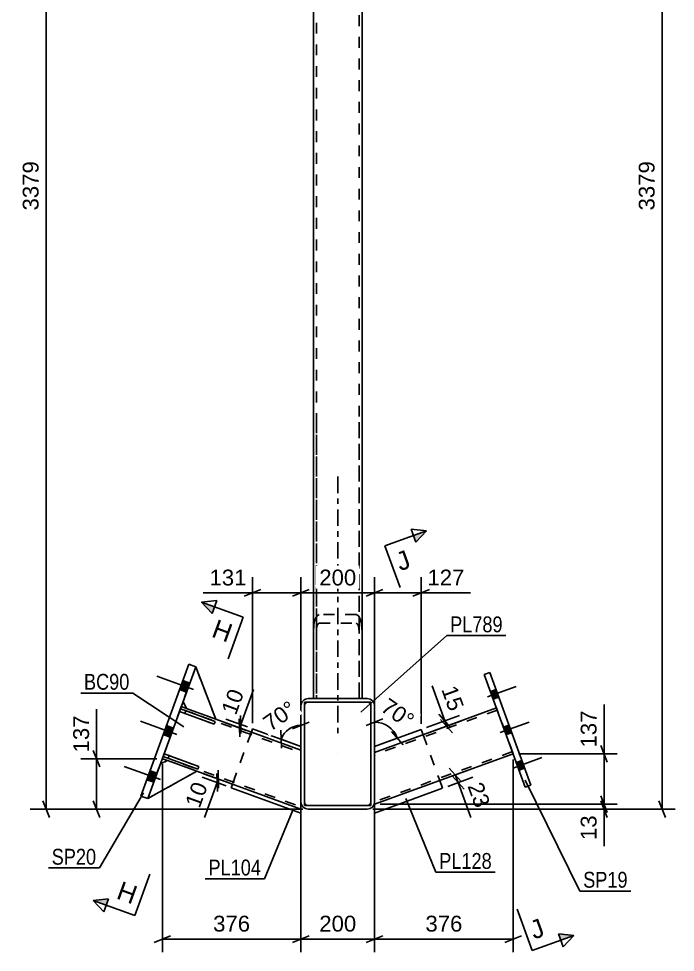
# Model space of a CAD drawing. Header units: millimetres. Extents: x -315 to 526, y -215 to 379.
# Drawn here: x 117.4 to 236.1, y 41.5 to 210.3 of the extents above; entities that cross this region are included whole.
import ezdxf

# ---------------------------------------------------------------- set-up
doc = ezdxf.new("R2010")
doc.units = ezdxf.units.MM
doc.linetypes.add('DXK_LINE_DOT2', pattern=[3.9198, 1.9599, -1.9599])
doc.linetypes.add('DXK_LINE_DOT3', pattern=[5.9187, 2.979, -0.9799, 0.9799, -0.9799])
doc.styles.add('Arial', font='arial.ttf', dxfattribs={"height": 0.2})
doc.styles.add('Arial Narrow', font='ARIALN.TTF', dxfattribs={"height": 0.2})

# ---------------------------------------------------------------- blocks, each defined once
blk = doc.blocks.new('Part-284857918-34030 - 33962')
at = {"color": 2, "linetype": 'Continuous'}
for p, q in [((169.07, 86.74), (169.07, 68.08)), ((181.07, 86.74), (169.07, 86.74)), ((181.07, 86.74), (181.07, 68.08)), ((181.07, 68.08), (169.07, 68.08))]:
    blk.add_line(p, q, dxfattribs=at)
blk = doc.blocks.new('Part-284857918-34035 - 33962')
at = {"color": 2, "linetype": 'Continuous'}
for p, q in [((143.49, 76.92), (143.67, 77.42)), ((149.75, 74.64), (143.49, 76.92)), ((143.67, 77.42), (149.93, 75.14)), ((149.93, 75.14), (149.75, 74.64))]:
    blk.add_line(p, q, dxfattribs=at)
at = {"color": 7, "linetype": 'DXK_LINE_DOT2'}
blk.add_line((144.42, 76.58), (144.61, 77.08), dxfattribs=at)
blk = doc.blocks.new('Part-284857918-33971 - 33962')
at = {"color": 7, "linetype": 'DXK_LINE_DOT2'}
for p, q in [((146.77, 85.94), (143.35, 76.54)), ((146.63, 85.56), (168.41, 77.64)), ((147.71, 85.6), (153.03, 83.66)), ((168.41, 77.21), (168.41, 78.06)), ((168.41, 78.06), (168.41, 78)), ((168.41, 78), (168.41, 77.82)), ((143.49, 76.92), (168.41, 67.85)), ((144.29, 76.2), (149.61, 74.26))]:
    blk.add_line(p, q, dxfattribs=at)
at = {"color": 2, "linetype": 'Continuous'}
for p, q in [((146.77, 85.94), (147.71, 85.6)), ((153.03, 83.66), (168.41, 78.06)), ((143.35, 76.54), (144.29, 76.2)), ((168.41, 77.21), (168.41, 67.42)), ((149.61, 74.26), (168.41, 67.42))]:
    blk.add_line(p, q, dxfattribs=at)
blk = doc.blocks.new('Part-284857918-33964 - 33962')
at = {"color": 2, "linetype": 'Continuous'}
for p, q in [((168.51, 86.59), (168.41, 86.08)), ((168.41, 86.08), (168.41, 68.74)), ((169.74, 87.41), (169.23, 87.31)), ((169.74, 87.41), (180.41, 87.41)), ((169.74, 87.41), (169.74, 87.41)), ((180.41, 87.41), (180.41, 87.41)), ((180.92, 87.31), (180.41, 87.41)), ((181.74, 86.08), (181.64, 86.59)), ((181.74, 86.08), (181.74, 68.74)), ((168.41, 68.74), (168.51, 68.23)), ((169.23, 67.51), (169.74, 67.41)), ((180.41, 67.41), (180.92, 67.51)), ((181.64, 68.23), (181.74, 68.74)), ((169.74, 67.41), (180.41, 67.41)), ((169.74, 67.41), (169.74, 67.41)), ((180.41, 67.41), (180.41, 67.41))]:
    blk.add_line(p, q, dxfattribs=at)
at = {"color": 7, "linetype": 'DXK_LINE_DOT2'}
for p, q in [((169.07, 86.08), (169.12, 86.33)), ((169.07, 86.08), (169.07, 86.08)), ((169.07, 68.74), (169.07, 86.08)), ((169.48, 86.69), (169.74, 86.74)), ((169.74, 86.74), (169.74, 86.74)), ((169.74, 86.74), (180.41, 86.74)), ((180.41, 86.74), (180.41, 86.74)), ((180.41, 86.74), (180.66, 86.69)), ((181.02, 86.33), (181.07, 86.08)), ((181.07, 86.08), (181.07, 86.08)), ((181.07, 68.74), (181.07, 86.08)), ((169.07, 68.74), (169.07, 68.74)), ((169.12, 68.49), (169.07, 68.74)), ((169.74, 68.08), (169.48, 68.13)), ((169.74, 68.08), (169.74, 68.08)), ((169.74, 68.08), (180.41, 68.08)), ((180.66, 68.13), (180.41, 68.08)), ((180.41, 68.08), (180.41, 68.08)), ((181.07, 68.74), (181.02, 68.49)), ((181.07, 68.74), (181.07, 68.74))]:
    blk.add_line(p, q, dxfattribs=at)
at = {"color": 7, "linetype": 'DXK_LINE_DOT3'}
blk.add_line((175.07, 77.41), (175.07, 77.41), dxfattribs=at)
at = {"color": 2, "linetype": 'Continuous'}
for centre, start, end in [((169.74, 86.08), 112.5, 157.5), ((180.41, 86.08), 22.5, 67.5), ((169.74, 68.74), 202.5, 247.5), ((180.41, 68.74), 292.5, 337.5)]:
    blk.add_arc(centre, 1.33, start, end, dxfattribs=at)
at = {"color": 7, "linetype": 'DXK_LINE_DOT2'}
for centre, start, end in [((169.74, 86.08), 112.5, 157.5), ((180.41, 86.08), 22.5, 67.5), ((169.74, 68.74), 202.5, 247.5), ((180.41, 68.74), 292.5, 337.5)]:
    blk.add_arc(centre, 0.667, start, end, dxfattribs=at)
blk = doc.blocks.new('Part-284857918-33967 - 33962')
at = {"color": 2, "linetype": 'Continuous'}
for p, q in [((170.67, 87.41), (170.67, 280.08)), ((179.47, 280.08), (179.47, 87.41))]:
    blk.add_line(p, q, dxfattribs=at)
at = {"color": 7, "linetype": 'DXK_LINE_DOT2'}
for p, q in [((170.67, 280.08), (179.47, 280.08)), ((171.21, 280.08), (171.21, 87.41)), ((178.94, 87.41), (178.94, 280.08)), ((179.47, 87.41), (170.67, 87.41))]:
    blk.add_line(p, q, dxfattribs=at)
blk = doc.blocks.new('Part-284857918-34034 - 33962')
at = {"color": 2, "linetype": 'Continuous'}
for p, q in [((146.45, 85.06), (146.63, 85.56)), ((152.71, 82.78), (146.45, 85.06)), ((146.63, 85.56), (152.9, 83.28)), ((152.9, 83.28), (152.71, 82.78))]:
    blk.add_line(p, q, dxfattribs=at)
at = {"color": 7, "linetype": 'DXK_LINE_DOT2'}
blk.add_line((147.39, 84.72), (147.57, 85.22), dxfattribs=at)
blk = doc.blocks.new('Part-284857918-33981 - 33962')
at = {"color": 2, "linetype": 'Continuous'}
for p, q in [((203.79, 85.7), (181.74, 77.67)), ((181.74, 68.31), (206.8, 77.43)), ((181.74, 68.74), (181.74, 68.37)), ((181.74, 68.37), (181.74, 68.31))]:
    blk.add_line(p, q, dxfattribs=at)
at = {"color": 7, "linetype": 'DXK_LINE_DOT2'}
for p, q in [((203.93, 85.32), (181.74, 77.25)), ((206.8, 77.43), (203.79, 85.7)), ((206.66, 77.81), (181.74, 68.74)), ((181.74, 77.61), (181.74, 77.67)), ((181.74, 77.67), (181.74, 68.56)), ((181.74, 77.15), (181.74, 76.82))]:
    blk.add_line(p, q, dxfattribs=at)
blk = doc.blocks.new('Part-284857918-33985 - 33962')
at = {"color": 2, "linetype": 'Continuous'}
for p, q in [((202.59, 92.11), (201.59, 91.74)), ((201.59, 91.74), (209, 71.38)), ((210, 71.75), (202.59, 92.11)), ((209, 71.38), (210, 71.75))]:
    blk.add_line(p, q, dxfattribs=at)
blk = doc.blocks.new('Part-284857918-33986 - 33962')
at = {"color": 2, "linetype": 'Continuous'}
for p, q in [((148.14, 93.6), (139.47, 69.79)), ((140.73, 69.34), (149.39, 93.14)), ((148.14, 93.6), (149.39, 93.14)), ((139.47, 69.79), (140.73, 69.34))]:
    blk.add_line(p, q, dxfattribs=at)
blk = doc.blocks.new('Part-284857918-33994 - 33962')
at = {"color": 7, "linetype": 'DXK_LINE_DOT2'}
for p, q in [((170.67, 137.33), (170.67, 87.41)), ((171.21, 137.33), (171.21, 87.41)), ((178.94, 137.33), (178.94, 87.41)), ((179.47, 87.41), (179.47, 137.33)), ((171.74, 102.59), (171.33, 102.35)), ((178.41, 102.59), (171.74, 102.59)), ((178.81, 102.35), (178.41, 102.59)), ((170.75, 100.65), (170.67, 99.45)), ((171.21, 99.45), (171.25, 100.05)), ((171.54, 100.9), (171.74, 101.02)), ((171.74, 101.02), (178.41, 101.02)), ((178.41, 101.02), (178.61, 100.9)), ((178.9, 100.05), (178.94, 99.45)), ((179.47, 99.45), (179.39, 100.65)), ((170.67, 87.41), (179.47, 87.41))]:
    blk.add_line(p, q, dxfattribs=at)
at = {"color": 7, "linetype": 'DXK_LINE_DOT3'}
blk.add_line((175.07, 127.5), (175.07, 80.21), dxfattribs=at)
at = {"color": 7, "linetype": 'DXK_LINE_DOT2'}
for centre, radius, start, end in [((174.42, 100.36), 3.68, 147.1246, 175.4089), ((175.73, 100.36), 3.68, 4.5911, 32.8754), ((173.08, 99.9), 1.84, 147.1246, 175.4089), ((177.07, 99.9), 1.84, 4.5911, 32.8754)]:
    blk.add_arc(centre, radius, start, end, dxfattribs=at)
blk = doc.blocks.new('Part-284857918-33997 - 33962')
at = {"color": 2, "linetype": 'Continuous'}
for p, q in [((190.18, 81.84), (181.74, 78.77)), ((190.18, 81.84), (190.53, 80.87)), ((193.54, 72.6), (194.05, 71.19)), ((194.05, 71.19), (181.74, 66.71)), ((181.74, 68.31), (181.74, 66.71))]:
    blk.add_line(p, q, dxfattribs=at)
at = {"color": 7, "linetype": 'DXK_LINE_DOT2'}
for p, q in [((190.53, 80.87), (193.54, 72.6)), ((181.74, 78.77), (181.74, 68.31))]:
    blk.add_line(p, q, dxfattribs=at)
blk = doc.blocks.new('Part-284857918-33998 - 33962')
at = {"color": 7, "linetype": 'DXK_LINE_DOT2'}
for p, q in [((159.45, 81.32), (156.03, 71.93)), ((168.41, 67.42), (168.41, 78.77))]:
    blk.add_line(p, q, dxfattribs=at)
at = {"color": 2, "linetype": 'Continuous'}
for p, q in [((159.68, 81.95), (159.45, 81.32)), ((168.41, 78.77), (159.68, 81.95)), ((156.03, 71.93), (155.81, 71.3)), ((155.81, 71.3), (168.41, 66.71)), ((168.41, 66.71), (168.41, 67.42))]:
    blk.add_line(p, q, dxfattribs=at)
blk = doc.blocks.new('Part-284857918-34032 - 33962')
at = {"color": 7, "linetype": 'DXK_LINE_DOT2'}
for p, q in [((146.63, 85.56), (146.45, 85.06)), ((146.45, 85.06), (152.71, 82.78)), ((152.9, 83.28), (146.63, 85.56)), ((147.57, 85.22), (147.39, 84.72)), ((152.71, 82.78), (152.9, 83.28))]:
    blk.add_line(p, q, dxfattribs=at)
blk = doc.blocks.new('Part-284857918-34033 - 33962')
at = {"color": 7, "linetype": 'DXK_LINE_DOT2'}
for p, q in [((143.67, 77.42), (143.49, 76.92)), ((143.49, 76.92), (149.75, 74.64)), ((149.93, 75.14), (143.67, 77.42)), ((144.61, 77.08), (144.42, 76.58)), ((149.75, 74.64), (149.93, 75.14))]:
    blk.add_line(p, q, dxfattribs=at)
blk = doc.blocks.new('Part-284857918-34036 - 33962')
at = {"color": 7, "linetype": 'DXK_LINE_DOT2'}
for p, q in [((149.39, 93.14), (147.11, 86.88)), ((153.03, 83.66), (149.39, 93.14)), ((147.11, 86.88), (147.71, 85.6)), ((147.71, 85.6), (153.03, 83.66))]:
    blk.add_line(p, q, dxfattribs=at)
blk = doc.blocks.new('Part-284857918-34037 - 33962')
at = {"color": 7, "linetype": 'DXK_LINE_DOT2'}
blk.add_line((149.39, 93.14), (147.11, 86.88), dxfattribs=at)
at = {"color": 2, "linetype": 'Continuous'}
for p, q in [((153.03, 83.66), (149.39, 93.14)), ((147.11, 86.88), (147.71, 85.6)), ((147.71, 85.6), (153.03, 83.66))]:
    blk.add_line(p, q, dxfattribs=at)
blk = doc.blocks.new('Part-284857918-34038 - 33962')
at = {"color": 7, "linetype": 'DXK_LINE_DOT2'}
for p, q in [((143.01, 75.6), (144.29, 76.2)), ((144.29, 76.2), (149.61, 74.26)), ((140.73, 69.34), (143.01, 75.6)), ((149.61, 74.26), (140.73, 69.34))]:
    blk.add_line(p, q, dxfattribs=at)
blk = doc.blocks.new('Part-284857918-34039 - 33962')
at = {"color": 2, "linetype": 'Continuous'}
for p, q in [((143.01, 75.6), (144.29, 76.2)), ((144.29, 76.2), (149.61, 74.26)), ((149.61, 74.26), (140.73, 69.34))]:
    blk.add_line(p, q, dxfattribs=at)
at = {"color": 7, "linetype": 'DXK_LINE_DOT2'}
blk.add_line((140.73, 69.34), (143.01, 75.6), dxfattribs=at)
blk = doc.blocks.new('Bolt-284857918-34075 - 33962')
at = {"linetype": 'Continuous'}
for points in [[(202.71, 88.68), (203.21, 87.3), (204.21, 87.66), (203.71, 89.04)], [(202.71, 88.68), (203.21, 87.3), (204.21, 87.66), (203.71, 89.04)], [(202.71, 88.68), (203.21, 87.3), (204.21, 87.66), (203.71, 89.04)], [(205.04, 82.25), (205.54, 80.88), (206.55, 81.24), (206.05, 82.62)], [(205.04, 82.25), (205.54, 80.88), (206.55, 81.24), (206.05, 82.62)], [(207.38, 75.83), (207.88, 74.45), (208.88, 74.82), (208.38, 76.2)], [(207.38, 75.83), (207.88, 74.45), (208.88, 74.82), (208.38, 76.2)], [(207.38, 75.83), (207.88, 74.45), (208.88, 74.82), (208.38, 76.2)]]:
    blk.add_hatch(color=1, dxfattribs=at).paths.add_polyline_path(points)
at = {"color": 1, "linetype": 'Continuous'}
for p, q in [((202.14, 87.69), (207.34, 89.58)), ((202.14, 87.69), (207.34, 89.58)), ((202.14, 87.69), (207.34, 89.58)), ((202.71, 88.68), (203.71, 89.04)), ((202.71, 88.68), (203.71, 89.04)), ((202.71, 88.68), (203.71, 89.04)), ((203.21, 87.3), (204.21, 87.66)), ((203.21, 87.3), (204.21, 87.66)), ((203.21, 87.3), (204.21, 87.66)), ((204.48, 81.27), (209.68, 83.16)), ((204.48, 81.27), (209.68, 83.16)), ((205.04, 82.25), (206.05, 82.62)), ((205.04, 82.25), (206.05, 82.62)), ((205.54, 80.88), (206.55, 81.24)), ((205.54, 80.88), (206.55, 81.24)), ((206.82, 74.85), (212.02, 76.74)), ((206.82, 74.85), (212.02, 76.74)), ((206.82, 74.85), (212.02, 76.74)), ((207.38, 75.83), (208.38, 76.2)), ((207.38, 75.83), (208.38, 76.2)), ((207.38, 75.83), (208.38, 76.2)), ((207.88, 74.45), (208.88, 74.82)), ((207.88, 74.45), (208.88, 74.82)), ((207.88, 74.45), (208.88, 74.82))]:
    blk.add_line(p, q, dxfattribs=at)
blk = doc.blocks.new('Bolt-284857918-34076 - 33962')
at = {"linetype": 'Continuous'}
for points in [[(147.73, 88.57), (148.32, 90.2), (147.07, 90.66), (146.47, 89.03)], [(147.73, 88.57), (148.32, 90.2), (147.07, 90.66), (146.47, 89.03)], [(147.73, 88.57), (148.32, 90.2), (147.07, 90.66), (146.47, 89.03)], [(144.76, 80.43), (145.35, 82.06), (144.1, 82.51), (143.51, 80.88)], [(144.76, 80.43), (145.35, 82.06), (144.1, 82.51), (143.51, 80.88)], [(141.8, 72.28), (142.39, 73.91), (141.14, 74.37), (140.54, 72.74)], [(141.8, 72.28), (142.39, 73.91), (141.14, 74.37), (140.54, 72.74)], [(141.8, 72.28), (142.39, 73.91), (141.14, 74.37), (140.54, 72.74)]]:
    blk.add_hatch(color=1, dxfattribs=at).paths.add_polyline_path(points)
at = {"color": 1, "linetype": 'Continuous'}
for p, q in [((148.96, 89.04), (142.38, 91.44)), ((148.96, 89.04), (142.38, 91.44)), ((148.96, 89.04), (142.38, 91.44)), ((148.32, 90.2), (147.07, 90.66)), ((148.32, 90.2), (147.07, 90.66)), ((148.32, 90.2), (147.07, 90.66)), ((147.73, 88.57), (146.47, 89.03)), ((147.73, 88.57), (146.47, 89.03)), ((147.73, 88.57), (146.47, 89.03)), ((146, 80.9), (139.42, 83.29)), ((146, 80.9), (139.42, 83.29)), ((145.35, 82.06), (144.1, 82.51)), ((145.35, 82.06), (144.1, 82.51)), ((144.76, 80.43), (143.51, 80.88)), ((144.76, 80.43), (143.51, 80.88)), ((143.03, 72.76), (136.46, 75.15)), ((143.03, 72.76), (136.46, 75.15)), ((143.03, 72.76), (136.46, 75.15)), ((142.39, 73.91), (141.14, 74.37)), ((142.39, 73.91), (141.14, 74.37)), ((142.39, 73.91), (141.14, 74.37)), ((141.8, 72.28), (140.54, 72.74)), ((141.8, 72.28), (140.54, 72.74)), ((141.8, 72.28), (140.54, 72.74))]:
    blk.add_line(p, q, dxfattribs=at)
blk = doc.blocks.new('StraightDimension-284857918-34803 - 33962')
at = {"color": 7, "linetype": 'Continuous'}
for p, q in [((143.35, 75.54), (143.35, 41.55)), ((168.41, 67.74), (168.41, 41.55)), ((144.85, 44.55), (141.85, 43.35)), ((143.35, 43.95), (168.41, 43.95)), ((166.91, 43.35), (169.91, 44.55))]:
    blk.add_line(p, q, dxfattribs=at)
at = {"color": 0}
blk.add_wipeout([(159.81, 44.7), (159.81, 48.9), (151.94, 48.9), (151.94, 44.7)], dxfattribs=at)
at = {"color": 3, "style": 'Arial'}
blk.add_text('376', height=2.865, dxfattribs=at).set_placement((152.54, 45.3))
blk = doc.blocks.new('StraightDimension-284857918-34951 - 33962')
at = {"color": 7, "linetype": 'Continuous'}
for p, q in [((222.64, 78.93), (223.84, 75.93)), ((207.8, 77.43), (225.64, 77.43)), ((223.24, 68.31), (223.24, 77.43)), ((223.84, 66.81), (222.64, 69.81)), ((182.74, 68.31), (225.64, 68.31))]:
    blk.add_line(p, q, dxfattribs=at)
at = {"color": 0}
blk.add_wipeout([(222.49, 85.83), (218.29, 85.83), (218.29, 77.96), (222.49, 77.96)], dxfattribs=at)
at = {"color": 7, "linetype": 'Continuous'}
blk.add_line((223.24, 77.43), (223.24, 86.35), dxfattribs=at)
blk.add_line((223.24, 77.43), (223.24, 86.35), dxfattribs=at)
at = {"color": 3, "style": 'Arial'}
blk.add_text('137', height=2.865, rotation=90.0002, dxfattribs=at).set_placement((221.89, 78.56))
blk = doc.blocks.new('StraightDimension-284857918-34870 - 33962')
at = {"color": 7, "linetype": 'Continuous'}
for p, q in [((191.12, 82.19), (197.09, 84.36)), ((193.34, 84.59), (195.49, 82.18)), ((191.47, 81.22), (197.45, 83.39)), ((195.85, 81.21), (193.69, 83.62)), ((194.42, 83.39), (194.77, 82.42))]:
    blk.add_line(p, q, dxfattribs=at)
at = {"color": 0}
blk.add_wipeout([(194.94, 84.14), (198.89, 85.57), (196.96, 90.88), (193.01, 89.44)], dxfattribs=at)
at = {"color": 7, "linetype": 'Continuous'}
blk.add_line((194.42, 83.39), (192.13, 89.68), dxfattribs=at)
blk.add_line((194.42, 83.39), (192.13, 89.68), dxfattribs=at)
at = {"color": 3, "style": 'Arial'}
blk.add_text('15', height=2.865, rotation=-69.9983, dxfattribs=at).set_placement((193.78, 89.08))
blk = doc.blocks.new('StraightDimension-284857918-34802 - 33962')
at = {"color": 7, "linetype": 'Continuous'}
for p, q in [((168.41, 67.74), (168.41, 41.55)), ((181.74, 67.31), (181.74, 41.55)), ((169.91, 44.55), (166.91, 43.35)), ((168.41, 43.95), (181.74, 43.95)), ((180.24, 43.35), (183.24, 44.55))]:
    blk.add_line(p, q, dxfattribs=at)
at = {"color": 0}
blk.add_wipeout([(179.01, 44.7), (179.01, 48.9), (171.14, 48.9), (171.14, 44.7)], dxfattribs=at)
at = {"color": 3, "style": 'Arial'}
blk.add_text('200', height=2.865, dxfattribs=at).set_placement((171.74, 45.3))
blk = doc.blocks.new('StraightDimension-284857918-34971 - 33962')
at = {"color": 7, "linetype": 'Continuous'}
for p, q in [((168.41, 79.77), (168.41, 109.34)), ((181.74, 79.77), (181.74, 109.34)), ((169.91, 107.09), (166.91, 105.89)), ((168.41, 106.49), (181.74, 106.49)), ((180.24, 105.89), (183.24, 107.09))]:
    blk.add_line(p, q, dxfattribs=at)
at = {"color": 0}
blk.add_wipeout([(179.01, 107.24), (179.01, 111.44), (171.14, 111.44), (171.14, 107.24)], dxfattribs=at)
at = {"color": 3, "style": 'Arial'}
blk.add_text('200', height=2.865, dxfattribs=at).set_placement((171.74, 107.84))
blk = doc.blocks.new('StraightDimension-284857918-34761 - 33962')
at = {"color": 7, "linetype": 'Continuous'}
for p, q in [((130.84, 78.04), (132.04, 75.04)), ((142.35, 76.54), (128.59, 76.54)), ((131.44, 67.42), (131.44, 76.54)), ((132.04, 65.92), (130.84, 68.92)), ((167.41, 67.42), (128.59, 67.42))]:
    blk.add_line(p, q, dxfattribs=at)
at = {"color": 0}
blk.add_wipeout([(130.69, 84.94), (126.49, 84.94), (126.49, 77.07), (130.69, 77.07)], dxfattribs=at)
at = {"color": 7, "linetype": 'Continuous'}
blk.add_line((131.44, 76.54), (131.44, 85.46), dxfattribs=at)
blk.add_line((131.44, 76.54), (131.44, 85.46), dxfattribs=at)
at = {"color": 3, "style": 'Arial'}
blk.add_text('137', height=2.865, rotation=90.0002, dxfattribs=at).set_placement((130.09, 77.67))
blk = doc.blocks.new('StraightDimension-284857918-34852 - 33962')
at = {"color": 7, "linetype": 'Continuous'}
for p, q in [((158.51, 81.66), (154.62, 83.08)), ((158.74, 82.29), (154.84, 83.71)), ((157.35, 80.49), (157.24, 83.72)), ((157.29, 82.11), (157.52, 82.74)), ((157.47, 84.35), (157.57, 81.12))]:
    blk.add_line(p, q, dxfattribs=at)
at = {"color": 0}
blk.add_wipeout([(158.93, 88.79), (154.98, 90.23), (153.05, 84.92), (157, 83.49)], dxfattribs=at)
at = {"color": 7, "linetype": 'Continuous'}
blk.add_line((157.52, 82.74), (159.81, 89.03), dxfattribs=at)
blk.add_line((157.52, 82.74), (159.81, 89.03), dxfattribs=at)
at = {"color": 3, "style": 'Arial'}
blk.add_text('10', height=2.865, rotation=69.9983, dxfattribs=at).set_placement((156.64, 84.25))
blk = doc.blocks.new('StraightDimension-284857918-34801 - 33962')
at = {"color": 7, "linetype": 'Continuous'}
for p, q in [((206.81, 76.41), (206.81, 41.55)), ((181.74, 67.31), (181.74, 41.55)), ((183.24, 44.55), (180.24, 43.35)), ((181.74, 43.95), (206.81, 43.95)), ((205.31, 43.35), (208.31, 44.55))]:
    blk.add_line(p, q, dxfattribs=at)
at = {"color": 0}
blk.add_wipeout([(198.21, 44.7), (198.21, 48.9), (190.34, 48.9), (190.34, 44.7)], dxfattribs=at)
at = {"color": 3, "style": 'Arial'}
blk.add_text('376', height=2.865, dxfattribs=at).set_placement((190.94, 45.3))
blk = doc.blocks.new('StraightDimension-284857918-34834 - 33962')
at = {"color": 7, "linetype": 'Continuous'}
for p, q in [((153.43, 74.47), (153.53, 71.24)), ((154.87, 71.64), (150.58, 73.2)), ((155.09, 72.27), (150.81, 73.83)), ((153.31, 70.61), (153.2, 73.84)), ((153.26, 72.23), (153.48, 72.85))]:
    blk.add_line(p, q, dxfattribs=at)
at = {"color": 0}
blk.add_wipeout([(152.37, 71.99), (148.42, 73.43), (146.49, 68.12), (150.44, 66.68)], dxfattribs=at)
at = {"color": 7, "linetype": 'Continuous'}
blk.add_line((153.26, 72.23), (150.96, 65.93), dxfattribs=at)
blk.add_line((153.26, 72.23), (150.96, 65.93), dxfattribs=at)
at = {"color": 3, "style": 'Arial'}
blk.add_text('10', height=2.865, rotation=69.9983, dxfattribs=at).set_placement((150.08, 67.45))
blk = doc.blocks.new('StraightDimension-284857918-34888 - 33962')
at = {"color": 7, "linetype": 'Continuous'}
for p, q in [((194.48, 72.95), (199.02, 74.6)), ((195.26, 74.83), (197.42, 72.42)), ((194.99, 71.54), (199.53, 73.19)), ((197.93, 71.01), (195.78, 73.42)), ((196.34, 73.62), (196.85, 72.21))]:
    blk.add_line(p, q, dxfattribs=at)
at = {"color": 0}
blk.add_wipeout([(199.67, 66.67), (203.62, 68.11), (201.68, 73.41), (197.74, 71.98)], dxfattribs=at)
at = {"color": 7, "linetype": 'Continuous'}
blk.add_line((196.85, 72.21), (199.14, 65.92), dxfattribs=at)
blk.add_line((196.85, 72.21), (199.14, 65.92), dxfattribs=at)
at = {"color": 3, "style": 'Arial'}
blk.add_text('23', height=2.865, rotation=-69.9983, dxfattribs=at).set_placement((198.51, 71.62))
blk = doc.blocks.new('StraightDimension-284857918-34908 - 33962')
at = {"color": 7, "linetype": 'Continuous'}
for p, q in [((122.91, 291.17), (121.71, 294.17)), ((167.41, 292.67), (119.46, 292.67)), ((122.31, 67.41), (122.31, 292.67)), ((121.71, 68.91), (122.91, 65.91)), ((168.74, 67.41), (119.46, 67.41))]:
    blk.add_line(p, q, dxfattribs=at)
at = {"color": 0}
blk.add_wipeout([(121.56, 185.09), (117.36, 185.09), (117.36, 175), (121.56, 175)], dxfattribs=at)
at = {"color": 3, "style": 'Arial'}
blk.add_text('3379', height=2.865, rotation=90.0002, dxfattribs=at).set_placement((120.96, 175.6))
blk = doc.blocks.new('StraightDimension-284857918-34929 - 33962')
at = {"color": 7, "linetype": 'Continuous'}
for p, q in [((234.34, 291.17), (233.14, 294.17)), ((182.74, 292.67), (236.14, 292.67)), ((233.74, 67.41), (233.74, 292.67)), ((233.14, 68.91), (234.34, 65.91)), ((181.41, 67.41), (236.14, 67.41))]:
    blk.add_line(p, q, dxfattribs=at)
at = {"color": 0}
blk.add_wipeout([(232.99, 185.09), (228.79, 185.09), (228.79, 175), (232.99, 175)], dxfattribs=at)
at = {"color": 3, "style": 'Arial'}
blk.add_text('3379', height=2.865, rotation=90.0002, dxfattribs=at).set_placement((232.39, 175.6))
blk = doc.blocks.new('StraightDimension-284857918-34952 - 33962')
at = {"color": 7, "linetype": 'Continuous'}
for p, q in [((222.64, 69.81), (223.84, 66.81)), ((182.74, 68.31), (225.64, 68.31)), ((223.84, 65.91), (222.64, 68.91)), ((223.24, 67.41), (223.24, 68.31)), ((181.41, 67.41), (225.64, 67.41))]:
    blk.add_line(p, q, dxfattribs=at)
at = {"color": 0}
blk.add_wipeout([(222.49, 66.89), (218.29, 66.89), (218.29, 61.24), (222.49, 61.24)], dxfattribs=at)
at = {"color": 7, "linetype": 'Continuous'}
blk.add_line((223.24, 67.41), (223.24, 60.71), dxfattribs=at)
blk.add_line((223.24, 67.41), (223.24, 60.71), dxfattribs=at)
at = {"color": 3, "style": 'Arial'}
blk.add_text('13', height=2.865, rotation=90.0002, dxfattribs=at).set_placement((221.89, 61.84))
blk = doc.blocks.new('StraightDimension-284857918-34970 - 33962')
at = {"color": 7, "linetype": 'Continuous'}
for p, q in [((181.74, 79.77), (181.74, 109.34)), ((190.18, 82.84), (190.18, 109.34)), ((180.24, 105.89), (183.24, 107.09)), ((181.74, 106.49), (190.18, 106.49)), ((191.68, 107.09), (188.68, 105.89))]:
    blk.add_line(p, q, dxfattribs=at)
at = {"color": 0}
blk.add_wipeout([(198.57, 107.24), (198.57, 111.44), (190.7, 111.44), (190.7, 107.24)], dxfattribs=at)
at = {"color": 7, "linetype": 'Continuous'}
blk.add_line((190.18, 106.49), (199.1, 106.49), dxfattribs=at)
blk.add_line((190.18, 106.49), (199.1, 106.49), dxfattribs=at)
at = {"color": 3, "style": 'Arial'}
blk.add_text('127', height=2.865, dxfattribs=at).set_placement((191.3, 107.84))
blk = doc.blocks.new('StraightDimension-284857918-34972 - 33962')
at = {"color": 7, "linetype": 'Continuous'}
for p, q in [((159.68, 82.95), (159.68, 109.34)), ((168.41, 79.77), (168.41, 109.34)), ((158.18, 105.89), (161.18, 107.09)), ((159.68, 106.49), (168.41, 106.49)), ((169.91, 107.09), (166.91, 105.89))]:
    blk.add_line(p, q, dxfattribs=at)
at = {"color": 0}
blk.add_wipeout([(159.16, 107.24), (159.16, 111.44), (151.29, 111.44), (151.29, 107.24)], dxfattribs=at)
at = {"color": 7, "linetype": 'Continuous'}
blk.add_line((159.68, 106.49), (150.76, 106.49), dxfattribs=at)
blk.add_line((159.68, 106.49), (150.76, 106.49), dxfattribs=at)
at = {"color": 3, "style": 'Arial'}
blk.add_text('131', height=2.865, dxfattribs=at).set_placement((151.89, 107.84))
blk = doc.blocks.new('AngleDimension-284857918-35263 - 33962')
at = {"color": 7, "linetype": 'Continuous'}
for p, q in [((169.91, 83.16), (166.91, 81.96)), ((164.9, 78.45), (164.8, 81.68)), ((168.41, 79.77), (168.41, 82.56)), ((168.41, 82.56), (168.41, 78.77)), ((164.85, 80.07), (168.41, 78.77))]:
    blk.add_line(p, q, dxfattribs=at)
blk.add_arc((168.41, 78.77), 3.79, 90, 160, dxfattribs=at)
at = {"color": 0}
blk.add_wipeout([(168.69, 84.69), (166.28, 88.13), (160.34, 83.98), (162.75, 80.54)], dxfattribs=at)
at = {"color": 3, "style": 'Arial'}
blk.add_text('70°', height=2.865, rotation=35.002, dxfattribs=at).set_placement((162.9, 81.37))
blk = doc.blocks.new('AngleDimension-284857918-35272 - 33962')
at = {"color": 7, "linetype": 'Continuous'}
for p, q in [((180.24, 82.55), (183.24, 83.75)), ((181.74, 83.15), (181.74, 78.77)), ((186.93, 79.07), (184.78, 81.47)), ((185.85, 80.27), (181.74, 78.77)), ((182.68, 79.12), (185.85, 80.27))]:
    blk.add_line(p, q, dxfattribs=at)
blk.add_arc((181.74, 78.77), 4.38, 20, 90, dxfattribs=at)
at = {"color": 0}
blk.add_wipeout([(187.73, 81.02), (190.14, 84.46), (184.21, 88.61), (181.8, 85.17)], dxfattribs=at)
at = {"color": 3, "style": 'Arial'}
blk.add_text('70°', height=2.865, rotation=-35.002, dxfattribs=at).set_placement((182.63, 85.32))
blk = doc.blocks.new('Mark-284857918-34787 - 33962')
at = {"color": 0}
blk.add_wipeout([(161.21, 55.44), (161.21, 58.44), (151.7, 58.44), (151.7, 55.44)], dxfattribs=at)
blk.add_wipeout([(161.21, 55.44), (161.21, 58.44), (151.7, 58.44), (151.7, 55.44)], dxfattribs=at)
at = {"color": 30, "linetype": 'Continuous'}
for p in [(166.98, 67.23), (151.1, 54.84)]:
    blk.add_line(p, (161.81, 54.84), dxfattribs=at)
at = {"color": 3, "style": 'Arial Narrow'}
blk.add_text('PL104', height=2.863, dxfattribs=at).set_placement((151.7, 55.44))
blk = doc.blocks.new('Mark-284857918-34781 - 33962')
at = {"color": 0}
blk.add_wipeout([(137.4, 89), (137.4, 92), (129.18, 92), (129.18, 89)], dxfattribs=at)
blk.add_wipeout([(137.4, 89), (137.4, 92), (129.18, 92), (129.18, 89)], dxfattribs=at)
at = {"color": 30, "linetype": 'Continuous'}
for p in [(128.58, 88.4), (147.22, 82.31)]:
    blk.add_line(p, (138, 88.4), dxfattribs=at)
at = {"color": 3, "style": 'Arial Narrow'}
blk.add_text('BC90', height=2.863, dxfattribs=at).set_placement((129.18, 89))
blk = doc.blocks.new('Mark-284857918-34784 - 33962')
at = {"color": 0}
blk.add_wipeout([(131.38, 57.39), (131.38, 60.39), (123.34, 60.39), (123.34, 57.39)], dxfattribs=at)
blk.add_wipeout([(131.38, 57.39), (131.38, 60.39), (123.34, 60.39), (123.34, 57.39)], dxfattribs=at)
at = {"color": 30, "linetype": 'Continuous'}
for p in [(139.97, 70.34), (122.74, 56.79)]:
    blk.add_line(p, (131.98, 56.79), dxfattribs=at)
at = {"color": 3, "style": 'Arial Narrow'}
blk.add_text('SP20', height=2.863, dxfattribs=at).set_placement((123.34, 57.39))
blk = doc.blocks.new('SectionMark-284857918-35783 - 33962')
at = {"linetype": 'Continuous'}
for points in [[(189.22, 115.69), (188.79, 116.86), (191.14, 117.72)], [(215.41, 43.73), (214.98, 44.9), (217.76, 44.58)]]:
    blk.add_hatch(color=6, dxfattribs=at).paths.add_polyline_path(points)
at = {"color": 6, "linetype": 'Continuous'}
for p, q in [((189.22, 115.69), (188.37, 118.04)), ((188.37, 118.04), (191.14, 117.72)), ((191.14, 117.72), (189.22, 115.69)), ((217.76, 44.58), (214.98, 44.9)), ((214.98, 44.9), (215.84, 42.55)), ((217.76, 44.58), (215.84, 42.55))]:
    blk.add_line(p, q, dxfattribs=at)
at = {"color": 0, "linetype": 'Continuous'}
for points in [[(188.55, 111.19), (187.36, 114.48), (185.16, 113.68), (186.36, 110.39)], [(212.78, 44.63), (211.58, 47.92), (209.39, 47.12), (210.58, 43.83)]]:
    blk.add_wipeout(points, dxfattribs=at)
at = {"color": 6, "linetype": 'Continuous'}
for p, q in [((183.62, 114.98), (191.14, 117.72)), ((183.62, 114.98), (186.36, 107.46)), ((210.24, 41.85), (207.51, 49.36)), ((210.24, 41.85), (217.76, 44.58))]:
    blk.add_line(p, q, dxfattribs=at)
at = {"color": 3, "linetype": 'Continuous', "style": 'Arial'}
for p in [(186.36, 110.39), (210.58, 43.83)]:
    blk.add_text('J', height=3.34, rotation=20.002, dxfattribs=at).set_placement(p)
blk = doc.blocks.new('Mark-284857918-34087 - 33962')
at = {"color": 0}
blk.add_wipeout([(204.91, 99.38), (204.91, 102.38), (195.41, 102.38), (195.41, 99.38)], dxfattribs=at)
blk.add_wipeout([(204.91, 99.38), (204.91, 102.38), (195.41, 102.38), (195.41, 99.38)], dxfattribs=at)
at = {"color": 30, "linetype": 'Continuous'}
for p, q in [((179.25, 84.97), (194.81, 98.78)), ((194.81, 98.78), (205.51, 98.78))]:
    blk.add_line(p, q, dxfattribs=at)
at = {"color": 3, "style": 'Arial Narrow'}
blk.add_text('PL789', height=2.863, dxfattribs=at).set_placement((195.41, 99.38))
blk = doc.blocks.new('Mark-284857918-34709 - 33962')
at = {"color": 0}
blk.add_wipeout([(227.52, 53.23), (227.52, 56.23), (219.48, 56.23), (219.48, 53.23)], dxfattribs=at)
blk.add_wipeout([(227.52, 53.23), (227.52, 56.23), (219.48, 56.23), (219.48, 53.23)], dxfattribs=at)
at = {"color": 30, "linetype": 'Continuous'}
for p, q in [((208.95, 72.67), (218.88, 52.63)), ((218.88, 52.63), (228.12, 52.63))]:
    blk.add_line(p, q, dxfattribs=at)
at = {"color": 3, "style": 'Arial Narrow'}
blk.add_text('SP19', height=2.863, dxfattribs=at).set_placement((219.48, 53.23))
blk = doc.blocks.new('Mark-284857918-35254 - 33962')
at = {"color": 0}
blk.add_wipeout([(202.94, 56.63), (202.94, 59.63), (193.44, 59.63), (193.44, 56.63)], dxfattribs=at)
blk.add_wipeout([(202.94, 56.63), (202.94, 59.63), (193.44, 59.63), (193.44, 56.63)], dxfattribs=at)
at = {"color": 30, "linetype": 'Continuous'}
for p, q in [((187.42, 69.37), (192.84, 56.03)), ((192.84, 56.03), (203.54, 56.03))]:
    blk.add_line(p, q, dxfattribs=at)
at = {"color": 3, "style": 'Arial Narrow'}
blk.add_text('PL128', height=2.863, dxfattribs=at).set_placement((193.44, 56.63))
blk = doc.blocks.new('SectionMark-284857918-35462 - 33962')
at = {"linetype": 'Continuous'}
for points in [[(152.8, 103.97), (152.37, 102.79), (150.45, 104.82)], [(133.61, 51.24), (133.18, 50.07), (130.83, 50.92)]]:
    blk.add_hatch(color=6, dxfattribs=at).paths.add_polyline_path(points)
at = {"color": 6, "linetype": 'Continuous'}
for p, q in [((150.45, 104.82), (153.22, 105.14)), ((150.45, 104.82), (152.37, 102.79)), ((152.37, 102.79), (153.22, 105.14)), ((130.83, 50.92), (133.61, 51.24)), ((132.75, 48.89), (130.83, 50.92)), ((133.61, 51.24), (132.75, 48.89))]:
    blk.add_line(p, q, dxfattribs=at)
at = {"color": 0, "linetype": 'Continuous'}
for points in [[(155.23, 97.49), (156.43, 100.78), (153.26, 101.94), (152.06, 98.65)], [(138.01, 50.17), (139.2, 53.46), (136.04, 54.61), (134.84, 51.33)]]:
    blk.add_wipeout(points, dxfattribs=at)
at = {"color": 6, "linetype": 'Continuous'}
for p, q in [((157.97, 102.09), (150.45, 104.82)), ((157.97, 102.09), (155.23, 94.57)), ((138.35, 48.19), (141.08, 55.7)), ((138.35, 48.19), (130.83, 50.92))]:
    blk.add_line(p, q, dxfattribs=at)
at = {"color": 3, "linetype": 'Continuous', "style": 'Arial'}
for p in [(152.06, 98.65), (134.84, 51.33)]:
    blk.add_text('H', height=3.34, rotation=-20.002, dxfattribs=at).set_placement(p)

msp = doc.modelspace()

# ---------------------------------------------------------------- block references
for name in ['Part-284857918-33967 - 33962', 'Part-284857918-33994 - 33962', 'Part-284857918-33986 - 33962', 'Part-284857918-34036 - 33962', 'Part-284857918-34037 - 33962', 'Bolt-284857918-34076 - 33962', 'Part-284857918-33985 - 33962', 'Bolt-284857918-34075 - 33962', 'Part-284857918-33964 - 33962', 'Part-284857918-34030 - 33962', 'Part-284857918-33971 - 33962', 'Part-284857918-34034 - 33962', 'Part-284857918-34032 - 33962', 'Part-284857918-33981 - 33962', 'Part-284857918-33998 - 33962', 'Part-284857918-33997 - 33962', 'Part-284857918-34038 - 33962', 'Part-284857918-34039 - 33962', 'Part-284857918-34035 - 33962', 'Part-284857918-34033 - 33962']:
    msp.add_blockref(name, (0, 0))

# ---------------------------------------------------------------- next in the draw order: block references
for name in ['StraightDimension-284857918-34951 - 33962', 'StraightDimension-284857918-34803 - 33962']:
    msp.add_blockref(name, (0, 0))

# ---------------------------------------------------------------- next in the draw order: block references
for name in ['StraightDimension-284857918-34971 - 33962', 'StraightDimension-284857918-34870 - 33962', 'StraightDimension-284857918-34802 - 33962']:
    msp.add_blockref(name, (0, 0))

# ---------------------------------------------------------------- next in the draw order: block references
for name in ['StraightDimension-284857918-34761 - 33962', 'StraightDimension-284857918-34801 - 33962']:
    msp.add_blockref(name, (0, 0))

# ---------------------------------------------------------------- next in the draw order: block references
for name in ['StraightDimension-284857918-34852 - 33962', 'StraightDimension-284857918-34834 - 33962', 'StraightDimension-284857918-34888 - 33962']:
    msp.add_blockref(name, (0, 0))

# ---------------------------------------------------------------- next in the draw order: block references
for name in ['StraightDimension-284857918-34908 - 33962', 'StraightDimension-284857918-34929 - 33962']:
    msp.add_blockref(name, (0, 0))

# ---------------------------------------------------------------- next in the draw order: block references
for name in ['StraightDimension-284857918-34972 - 33962', 'StraightDimension-284857918-34970 - 33962', 'Mark-284857918-34781 - 33962', 'Mark-284857918-34784 - 33962', 'StraightDimension-284857918-34952 - 33962', 'Mark-284857918-34787 - 33962']:
    msp.add_blockref(name, (0, 0))

# ---------------------------------------------------------------- next in the draw order: block references
for name in ['SectionMark-284857918-35462 - 33962', 'AngleDimension-284857918-35263 - 33962', 'AngleDimension-284857918-35272 - 33962']:
    msp.add_blockref(name, (0, 0))

# ---------------------------------------------------------------- next in the draw order: block references
msp.add_blockref('SectionMark-284857918-35783 - 33962', (0, 0))

# ---------------------------------------------------------------- next in the draw order: block references
for name in ['Mark-284857918-34087 - 33962', 'Mark-284857918-34709 - 33962', 'Mark-284857918-35254 - 33962']:
    msp.add_blockref(name, (0, 0))

doc.saveas('drawing.dxf')
